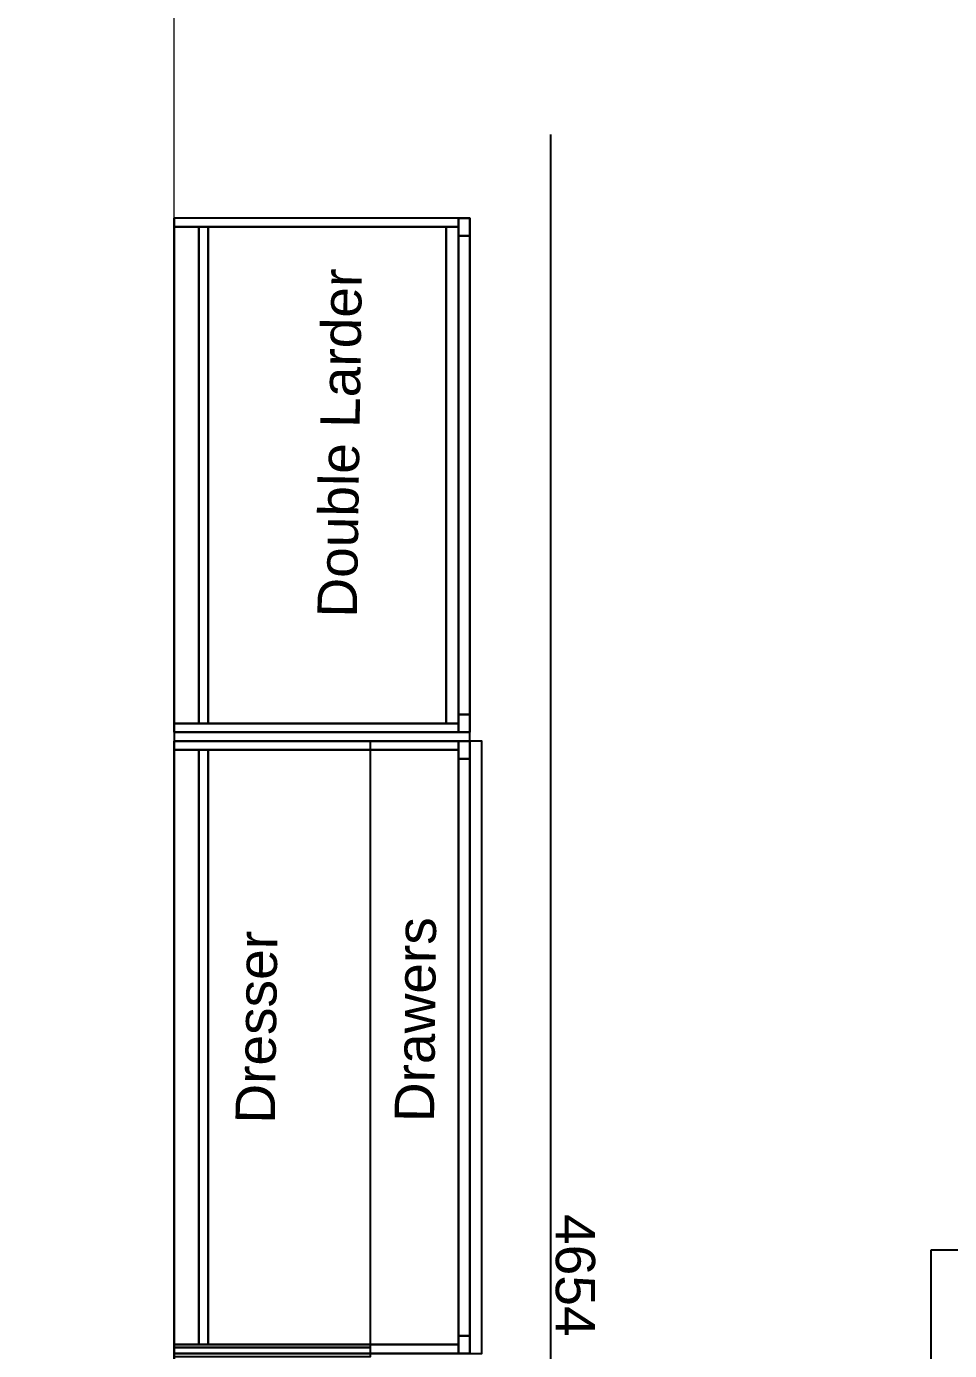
# Model space of a CAD drawing. Header units: millimetres. Extents: x -5841 to 140562, y 1006 to 102310.
# Drawn here: x 96782 to 98665, y 17539 to 20241 of the extents above; entities that cross this region are included whole.
import ezdxf

# ---------------------------------------------------------------- set-up
doc = ezdxf.new("R2010")
doc.units = ezdxf.units.MM
doc.header["$LTSCALE"] = 10
for name, color, linetype in [('PDF18_0', 7, 'Continuous'), ('PDF18_1-Dim-01', 7, 'Continuous'), ('PDF18_Text', 7, 'Continuous')]:
    doc.layers.add(name, color=color, linetype=linetype)
for name, color, linetype, true_color in [('PDF18_1-Base-01', 31, 'Continuous', 0xddc16e), ('PDF18_1-Cab-01', 251, 'Continuous', 0x545454), ('PDF18_1-Cab_2D-01', 251, 'Continuous', 0x545454), ('PDF18_1-Cab_Back-01', 31, 'Continuous', 0xddc16e), ('PDF18_1-Cab_Frame-01', 31, 'Continuous', 0xddc16e), ('PDF18_1-Cab_Front-01', 31, 'Continuous', 0xddc16e), ('PDF18_1-Cab_IComp-01', 31, 'Continuous', 0xddc16e), ('PDF18_1-Cab_Inside-01', 31, 'Continuous', 0xddc16e), ('PDF18_1-Cab_Outside-01', 31, 'Continuous', 0xddc16e)]:
    doc.layers.add(name, color=color, linetype=linetype, true_color=true_color)
doc.styles.add('PDF ArialMT', font='arial.ttf')

msp = doc.modelspace()

# ---------------------------------------------------------------- linework, layer by layer
at = {"layer": 'PDF18_0', "lineweight": 0}
msp.add_lwpolyline([(96770, 14937.8), (97083.2, 14937.8), (97083.2, 19505.4), (97083.2, 20461.1), (96770, 20461.1)], dxfattribs=at)
at = {"layer": 'PDF18_0', "lineweight": 25}
for points in [[(97083.2, 17532.7), (97710.8, 17532.7), (97710.8, 18782.6), (97083.2, 18782.6)], [(98627.3, 17743.3), (98627.3, 16353.8), (99567.1, 16353.8), (99567.1, 17743.3)]]:
    msp.add_lwpolyline(points, close=True, dxfattribs=at)
msp.add_lwpolyline([(97083.2, 18383.6), (97083.2, 15317.7)], dxfattribs=at)
at = {"layer": 'PDF18_1-Base-01', "lineweight": 25}
for points in [[(97637.8, 18818.6), (97637.8, 19832.4), (97152, 19832.4), (97152, 18818.6)], [(97663.2, 18818.6), (97663.2, 19832.4), (97152, 19832.4), (97152, 18818.6)], [(97637.8, 18818.6), (97637.8, 19832.4), (97152, 19832.4), (97152, 18818.6)], [(97637.8, 18818.6), (97637.8, 19832.4), (97152, 19832.4), (97152, 18818.6)], [(97637.8, 18818.6), (97637.8, 19832.4), (97152, 19832.4), (97152, 18818.6)]]:
    msp.add_lwpolyline(points, close=True, dxfattribs=at)
at = {"layer": 'PDF18_1-Cab-01', "lineweight": 25}
for points in [[(97686.5, 18800.6), (97686.5, 19850.4), (97083.2, 19850.4), (97083.2, 18800.6)], [(97686.5, 18800.6), (97686.5, 19850.4), (97083.2, 19850.4), (97083.2, 18800.6)], [(97686.5, 18782.6), (97686.5, 18800.6), (97083.2, 18800.6), (97083.2, 18782.6)], [(97686.5, 17532.7), (97686.5, 18782.6), (97083.2, 18782.6), (97083.2, 17532.7)], [(97483.3, 18764.6), (97483.3, 18782.6), (97083.2, 18782.6), (97083.2, 18764.6)], [(97483.3, 17544.4), (97483.3, 18764.6), (97083.2, 18764.6), (97083.2, 17544.4)], [(97483.3, 17544.4), (97483.3, 18764.6), (97083.2, 18764.6), (97083.2, 17544.4)], [(97483.3, 17526.4), (97483.3, 17544.4), (97083.2, 17544.4), (97083.2, 17526.4)]]:
    msp.add_lwpolyline(points, close=True, dxfattribs=at)
for points in [[(97083.2, 18383.6), (97083.2, 17484.1), (97083.2, 16848)], [(97083.2, 17495.7), (97083.2, 18365.6), (97083.2, 17495.7), (97083.2, 17477.7), (97083.2, 17459.7), (97083.2, 16929.5), (97083.2, 17459.7)]]:
    msp.add_lwpolyline(points, dxfattribs=at)
at = {"layer": 'PDF18_1-Cab_2D-01', "lineweight": 25}
for points in [[(97686.5, 19850.4), (97686.5, 18800.6), (97083.2, 18800.6), (97083.2, 19850.4), (97083.2, 18800.6), (97686.5, 18800.6)], [(97083.2, 18782.6), (97686.5, 18782.6), (97686.5, 18800.6), (97083.2, 18800.6)], [(97083.2, 17532.7), (97686.5, 17532.7), (97686.5, 18782.6), (97083.2, 18782.6)], [(97083.2, 18764.6), (97483.3, 18764.6), (97483.3, 18782.6), (97083.2, 18782.6)], [(97083.2, 17544.4), (97483.3, 17544.4), (97483.3, 18764.6), (97083.2, 18764.6)], [(97083.2, 17544.4), (97483.3, 17544.4), (97483.3, 18764.6), (97083.2, 18764.6)], [(97083.2, 17526.4), (97483.3, 17526.4), (97483.3, 17544.4), (97083.2, 17544.4)]]:
    msp.add_lwpolyline(points, close=True, dxfattribs=at)
for points in [[(97083.2, 18383.6), (97083.2, 17484.1), (97083.2, 16848)], [(97083.2, 17495.7), (97083.2, 18365.6), (97083.2, 17495.7), (97083.2, 17477.7), (97083.2, 17459.7), (97083.2, 16929.5), (97083.2, 17459.7)]]:
    msp.add_lwpolyline(points, dxfattribs=at)
at = {"layer": 'PDF18_1-Cab_Back-01', "lineweight": 25}
for points in [[(97133, 19832.4), (97152, 19832.4), (97152, 18818.6), (97133, 18818.6), (97133, 19832.4), (97133, 18818.6), (97152, 18818.6), (97133, 18818.6), (97152, 18818.6), (97152, 19832.4), (97133, 19832.4), (97152, 19832.4), (97133, 19832.4), (97152, 19832.4), (97152, 18818.6), (97133, 18818.6), (97133, 19832.4), (97133, 18818.6), (97152, 18818.6), (97152, 19832.4), (97133, 19832.4), (97133, 18818.6), (97152, 18818.6), (97133, 18818.6), (97133, 19832.4), (97133, 18818.6)], [(97133, 18764.6), (97152, 18764.6), (97152, 17550.7), (97133, 17550.7), (97133, 18764.6), (97133, 17550.7), (97152, 17550.7), (97133, 17550.7), (97152, 17550.7), (97152, 18764.6), (97133, 18764.6), (97152, 18764.6), (97133, 18764.6), (97152, 18764.6), (97152, 17550.7), (97133, 17550.7), (97133, 18764.6), (97133, 17550.7), (97152, 17550.7), (97152, 18764.6), (97133, 18764.6), (97133, 17550.7), (97152, 17550.7), (97133, 17550.7), (97133, 18764.6), (97133, 17550.7)]]:
    msp.add_lwpolyline(points, dxfattribs=at)
at = {"layer": 'PDF18_1-Cab_Frame-01', "lineweight": 25}
for points in [[(97686.5, 19850.4), (97663.2, 19850.4), (97686.5, 19850.4), (97663.2, 19850.4), (97663.2, 19814.4), (97686.5, 19814.4), (97663.2, 19814.4), (97686.5, 19814.4), (97663.2, 19814.4), (97663.2, 18836.6), (97686.5, 18836.6), (97663.2, 18836.6), (97686.5, 18836.6), (97663.2, 18836.6), (97663.2, 18800.6), (97686.5, 18800.6)], [(97663.2, 18800.6), (97663.2, 18836.6), (97663.2, 19814.4), (97663.2, 19850.4)], [(97686.5, 19850.4), (97663.2, 19850.4), (97686.5, 19850.4)], [(97663.2, 19814.4), (97663.2, 19850.4), (97663.2, 19814.4)], [(97686.5, 19814.4), (97686.5, 19850.4), (97686.5, 19814.4)], [(97686.5, 19814.4), (97686.5, 19850.4), (97686.5, 19814.4)], [(97686.5, 19814.4), (97663.2, 19814.4), (97686.5, 19814.4)], [(97663.2, 18836.6), (97663.2, 19814.4), (97663.2, 18836.6)], [(97686.5, 19814.4), (97663.2, 19814.4), (97686.5, 19814.4)], [(97663.2, 18836.6), (97663.2, 19814.4), (97663.2, 18836.6)], [(97686.5, 19814.4), (97663.2, 19814.4), (97686.5, 19814.4)], [(97663.2, 18836.6), (97663.2, 19814.4), (97663.2, 18836.6)], [(97686.5, 18836.6), (97686.5, 19814.4), (97686.5, 18836.6)], [(97686.5, 18836.6), (97663.2, 18836.6), (97686.5, 18836.6)], [(97663.2, 18800.6), (97663.2, 18836.6), (97663.2, 18800.6)], [(97686.5, 18800.6), (97686.5, 18836.6), (97686.5, 18800.6)], [(97686.5, 18800.6), (97686.5, 18836.6), (97686.5, 18800.6)], [(97663.2, 17532.7), (97663.2, 17568.7), (97663.2, 18746.6), (97663.2, 18782.6)], [(97686.5, 18782.6), (97663.2, 18782.6), (97686.5, 18782.6), (97663.2, 18782.6), (97663.2, 18746.6), (97686.5, 18746.6), (97663.2, 18746.6), (97686.5, 18746.6), (97663.2, 18746.6), (97663.2, 17568.7), (97686.5, 17568.7)], [(97686.5, 18782.6), (97663.2, 18782.6), (97686.5, 18782.6)], [(97663.2, 18746.6), (97663.2, 18782.6), (97663.2, 18746.6)], [(97686.5, 18746.6), (97686.5, 18782.6), (97686.5, 18746.6)], [(97686.5, 18746.6), (97686.5, 18782.6), (97686.5, 18746.6)], [(97686.5, 18746.6), (97663.2, 18746.6), (97686.5, 18746.6), (97663.2, 18746.6), (97663.2, 17568.7), (97686.5, 17568.7), (97663.2, 17568.7), (97663.2, 18746.6), (97686.5, 18746.6), (97663.2, 18746.6), (97686.5, 18746.6), (97663.2, 18746.6), (97686.5, 18746.6), (97663.2, 18746.6), (97663.2, 17568.7), (97686.5, 17568.7), (97663.2, 17568.7), (97686.5, 17568.7), (97663.2, 17568.7), (97663.2, 17532.7)], [(97663.2, 17568.7), (97663.2, 18746.6)], [(97686.5, 18746.6), (97663.2, 18746.6), (97686.5, 18746.6)], [(97663.2, 17568.7), (97663.2, 18746.6), (97663.2, 17568.7)], [(97686.5, 18746.6), (97663.2, 18746.6), (97686.5, 18746.6)], [(97663.2, 17568.7), (97663.2, 18746.6), (97663.2, 17568.7)], [(97686.5, 18746.6), (97663.2, 18746.6), (97686.5, 18746.6)], [(97663.2, 17568.7), (97663.2, 18746.6), (97663.2, 17568.7)], [(97686.5, 18746.6), (97663.2, 18746.6), (97686.5, 18746.6)], [(97663.2, 17568.7), (97663.2, 18746.6), (97663.2, 17568.7)], [(97686.5, 17568.7), (97686.5, 18746.6), (97686.5, 17568.7)], [(97686.5, 17568.7), (97663.2, 17568.7), (97686.5, 17568.7)], [(97663.2, 17532.7), (97663.2, 17568.7), (97663.2, 17532.7)], [(97686.5, 17532.7), (97686.5, 17568.7), (97686.5, 17532.7)], [(97686.5, 17532.7), (97686.5, 17568.7), (97686.5, 17532.7)]]:
    msp.add_lwpolyline(points, dxfattribs=at)
for points in [[(97686.5, 19814.4), (97663.2, 19814.4), (97663.2, 19850.4), (97686.5, 19850.4)], [(97686.5, 19814.4), (97663.2, 19814.4), (97663.2, 19850.4), (97686.5, 19850.4), (97686.5, 19814.4), (97686.5, 19850.4), (97663.2, 19850.4), (97663.2, 19814.4), (97686.5, 19814.4), (97663.2, 19814.4)], [(97686.5, 18836.6), (97663.2, 18836.6), (97663.2, 19814.4), (97686.5, 19814.4)], [(97686.5, 18836.6), (97686.5, 19814.4), (97686.5, 18836.6), (97663.2, 18836.6), (97663.2, 19814.4), (97686.5, 19814.4)], [(97686.5, 18836.6), (97663.2, 18836.6), (97663.2, 19814.4), (97686.5, 19814.4), (97663.2, 19814.4), (97686.5, 19814.4), (97663.2, 19814.4), (97686.5, 19814.4), (97663.2, 19814.4), (97663.2, 18836.6)], [(97663.2, 19814.4), (97663.2, 18836.6)], [(97686.5, 18836.6), (97686.5, 19814.4), (97686.5, 18836.6), (97663.2, 18836.6), (97663.2, 19814.4), (97686.5, 19814.4)], [(97686.5, 18836.6), (97686.5, 19814.4), (97686.5, 18836.6), (97663.2, 18836.6), (97663.2, 19814.4), (97686.5, 19814.4), (97686.5, 18836.6), (97686.5, 19814.4), (97663.2, 19814.4), (97663.2, 18836.6), (97686.5, 18836.6), (97663.2, 18836.6)], [(97686.5, 18836.6), (97686.5, 19814.4), (97686.5, 18836.6), (97663.2, 18836.6), (97663.2, 19814.4), (97686.5, 19814.4), (97686.5, 18836.6), (97686.5, 19814.4), (97663.2, 19814.4), (97663.2, 18836.6), (97686.5, 18836.6), (97663.2, 18836.6)], [(97686.5, 18836.6), (97686.5, 19814.4), (97686.5, 18836.6), (97663.2, 18836.6), (97663.2, 19814.4), (97686.5, 19814.4), (97686.5, 18836.6), (97686.5, 19814.4), (97663.2, 19814.4), (97663.2, 18836.6), (97686.5, 18836.6), (97663.2, 18836.6)], [(97686.5, 18800.6), (97663.2, 18800.6), (97663.2, 18836.6), (97686.5, 18836.6)], [(97686.5, 18800.6), (97663.2, 18800.6), (97663.2, 18836.6), (97686.5, 18836.6), (97686.5, 18800.6), (97686.5, 18836.6), (97663.2, 18836.6), (97663.2, 18800.6), (97686.5, 18800.6), (97663.2, 18800.6)], [(97686.5, 18746.6), (97663.2, 18746.6), (97663.2, 18782.6), (97686.5, 18782.6)], [(97686.5, 18746.6), (97663.2, 18746.6), (97663.2, 18782.6), (97686.5, 18782.6), (97686.5, 18746.6), (97686.5, 18782.6), (97663.2, 18782.6), (97663.2, 18746.6), (97686.5, 18746.6), (97663.2, 18746.6)], [(97686.5, 17568.7), (97663.2, 17568.7), (97663.2, 18746.6), (97686.5, 18746.6)], [(97686.5, 17568.7), (97686.5, 18746.6), (97686.5, 17568.7), (97663.2, 17568.7), (97663.2, 18746.6), (97686.5, 18746.6)], [(97663.2, 18746.6), (97663.2, 17568.7)], [(97686.5, 17568.7), (97686.5, 18746.6), (97686.5, 17568.7), (97663.2, 17568.7), (97663.2, 18746.6), (97686.5, 18746.6)], [(97686.5, 17568.7), (97686.5, 18746.6), (97686.5, 17568.7), (97663.2, 17568.7), (97663.2, 18746.6), (97686.5, 18746.6)], [(97686.5, 17568.7), (97686.5, 18746.6), (97686.5, 17568.7), (97663.2, 17568.7), (97663.2, 18746.6), (97686.5, 18746.6), (97686.5, 17568.7), (97686.5, 18746.6), (97663.2, 18746.6), (97663.2, 17568.7), (97686.5, 17568.7), (97663.2, 17568.7)], [(97686.5, 17568.7), (97686.5, 18746.6), (97686.5, 17568.7), (97663.2, 17568.7), (97663.2, 18746.6), (97686.5, 18746.6), (97686.5, 17568.7), (97686.5, 18746.6), (97663.2, 18746.6), (97663.2, 17568.7), (97686.5, 17568.7), (97663.2, 17568.7)], [(97686.5, 17568.7), (97686.5, 18746.6), (97686.5, 17568.7), (97663.2, 17568.7), (97663.2, 18746.6), (97686.5, 18746.6), (97686.5, 17568.7), (97686.5, 18746.6), (97663.2, 18746.6), (97663.2, 17568.7), (97686.5, 17568.7), (97663.2, 17568.7)], [(97686.5, 17568.7), (97686.5, 18746.6), (97686.5, 17568.7), (97663.2, 17568.7), (97663.2, 18746.6), (97686.5, 18746.6), (97686.5, 17568.7), (97686.5, 18746.6), (97663.2, 18746.6), (97663.2, 17568.7), (97686.5, 17568.7), (97663.2, 17568.7)], [(97686.5, 17532.7), (97663.2, 17532.7), (97663.2, 17568.7), (97686.5, 17568.7)], [(97686.5, 17532.7), (97663.2, 17532.7), (97663.2, 17568.7), (97686.5, 17568.7), (97686.5, 17532.7), (97686.5, 17568.7), (97663.2, 17568.7), (97663.2, 17532.7), (97686.5, 17532.7), (97663.2, 17532.7)]]:
    msp.add_lwpolyline(points, close=True, dxfattribs=at)
at = {"layer": 'PDF18_1-Cab_Front-01', "lineweight": 25}
for points in [[(97663.2, 18818.6), (97663.2, 19832.4), (97663.2, 18818.6), (97663.2, 19832.4)], [(97663.2, 18818.6), (97663.2, 19832.4), (97663.2, 18818.6), (97663.2, 19832.4)], [(97663.2, 18800.6), (97663.2, 18818.6), (97663.2, 18800.6), (97663.2, 18818.6)], [(97663.2, 17550.7), (97663.2, 18764.6), (97663.2, 17550.7), (97663.2, 18764.6)], [(97663.2, 17550.7), (97663.2, 18764.6), (97663.2, 17550.7), (97663.2, 18764.6)], [(97663.2, 17532.7), (97663.2, 17550.7), (97663.2, 17532.7), (97663.2, 17550.7)]]:
    msp.add_lwpolyline(points, close=True, dxfattribs=at)
msp.add_lwpolyline([(97663.2, 18782.6), (97663.2, 18764.6), (97663.2, 18782.6), (97663.2, 18764.6)], dxfattribs=at)
at = {"layer": 'PDF18_1-Cab_IComp-01', "lineweight": 25}
for points in [[(97152, 19832.4), (97637.8, 19832.4), (97637.8, 18818.6), (97152, 18818.6)], [(97152, 18818.6), (97637.8, 18818.6), (97637.8, 19832.4), (97152, 19832.4), (97152, 18818.6), (97637.8, 18818.6)], [(97152, 19832.4), (97152, 18818.6), (97152, 19832.4), (97637.8, 19832.4), (97637.8, 18818.6), (97152, 18818.6)], [(97152, 18818.6), (97637.8, 18818.6), (97637.8, 19832.4), (97152, 19832.4), (97152, 18818.6), (97637.8, 18818.6)], [(97152, 19832.4), (97637.8, 19832.4), (97637.8, 18818.6), (97152, 18818.6)], [(97152, 18818.6), (97637.8, 18818.6), (97637.8, 19832.4), (97152, 19832.4), (97152, 18818.6), (97637.8, 18818.6)], [(97152, 19832.4), (97152, 18818.6), (97152, 19832.4), (97637.8, 19832.4), (97637.8, 18818.6), (97152, 18818.6)], [(97152, 18818.6), (97637.8, 18818.6), (97637.8, 19832.4), (97152, 19832.4), (97152, 18818.6), (97637.8, 18818.6)], [(97152, 19832.4), (97637.8, 19832.4), (97637.8, 18818.6), (97152, 18818.6)], [(97152, 18818.6), (97637.8, 18818.6), (97637.8, 19832.4), (97152, 19832.4), (97152, 18818.6), (97637.8, 18818.6)], [(97152, 19832.4), (97152, 18818.6), (97152, 19832.4), (97637.8, 19832.4), (97637.8, 18818.6), (97152, 18818.6)], [(97152, 18818.6), (97637.8, 18818.6), (97637.8, 19832.4), (97152, 19832.4), (97152, 18818.6), (97637.8, 18818.6)], [(97152, 19832.4), (97637.8, 19832.4), (97637.8, 18818.6), (97152, 18818.6)], [(97152, 18818.6), (97637.8, 18818.6), (97637.8, 19832.4), (97152, 19832.4), (97152, 18818.6), (97637.8, 18818.6)], [(97152, 19832.4), (97152, 18818.6), (97152, 19832.4), (97637.8, 19832.4), (97637.8, 18818.6), (97152, 18818.6)], [(97152, 18818.6), (97637.8, 18818.6), (97637.8, 19832.4), (97152, 19832.4), (97152, 18818.6), (97637.8, 18818.6)]]:
    msp.add_lwpolyline(points, close=True, dxfattribs=at)
for points in [[(97637.8, 19832.4), (97152, 19832.4), (97637.8, 19832.4)], [(97637.8, 19832.4), (97152, 19832.4), (97637.8, 19832.4)], [(97152, 19832.4), (97152, 18818.6), (97152, 19832.4)], [(97637.8, 19832.4), (97152, 19832.4), (97637.8, 19832.4)], [(97637.8, 19832.4), (97152, 19832.4), (97637.8, 19832.4)], [(97152, 19832.4), (97152, 18818.6), (97152, 19832.4)], [(97637.8, 19832.4), (97152, 19832.4), (97637.8, 19832.4)], [(97637.8, 19832.4), (97152, 19832.4), (97637.8, 19832.4)], [(97152, 19832.4), (97152, 18818.6), (97152, 19832.4)], [(97637.8, 19832.4), (97152, 19832.4), (97637.8, 19832.4)], [(97637.8, 19832.4), (97152, 19832.4), (97637.8, 19832.4)], [(97152, 19832.4), (97152, 18818.6), (97152, 19832.4)], [(97637.8, 18818.6), (97637.8, 19832.4), (97637.8, 18818.6)], [(97637.8, 18818.6), (97637.8, 19832.4), (97637.8, 18818.6)], [(97637.8, 18818.6), (97637.8, 19832.4), (97637.8, 18818.6)], [(97637.8, 18818.6), (97637.8, 19832.4), (97637.8, 18818.6)], [(97637.8, 18818.6), (97637.8, 19832.4), (97637.8, 18818.6)], [(97637.8, 18818.6), (97637.8, 19832.4), (97637.8, 18818.6)], [(97637.8, 18818.6), (97637.8, 19832.4), (97637.8, 18818.6)], [(97637.8, 18818.6), (97637.8, 19832.4), (97637.8, 18818.6)]]:
    msp.add_lwpolyline(points, dxfattribs=at)
at = {"layer": 'PDF18_1-Cab_Inside-01', "lineweight": 25}
for points in [[(97083.2, 19832.4), (97663.2, 19832.4), (97663.2, 18818.6), (97083.2, 18818.6), (97083.2, 19832.4), (97663.2, 19832.4), (97663.2, 18818.6), (97083.2, 18818.6)], [(97083.2, 18818.6), (97663.2, 18818.6), (97663.2, 19832.4), (97083.2, 19832.4), (97083.2, 18818.6), (97663.2, 18818.6), (97663.2, 19832.4), (97083.2, 19832.4)], [(97152, 19832.4), (97663.2, 19832.4), (97663.2, 18818.6), (97152, 18818.6)], [(97152, 18818.6), (97663.2, 18818.6), (97663.2, 19832.4), (97152, 19832.4), (97152, 18818.6), (97663.2, 18818.6)], [(97152, 19832.4), (97152, 18818.6), (97152, 19832.4), (97663.2, 19832.4), (97663.2, 18818.6), (97152, 18818.6)], [(97152, 18818.6), (97663.2, 18818.6), (97663.2, 19832.4), (97152, 19832.4), (97152, 18818.6), (97663.2, 18818.6)], [(97083.2, 18764.6), (97663.2, 18764.6), (97663.2, 17550.7), (97083.2, 17550.7), (97083.2, 18764.6), (97663.2, 18764.6), (97663.2, 17550.7), (97083.2, 17550.7)], [(97083.2, 17550.7), (97663.2, 17550.7), (97663.2, 18764.6), (97083.2, 18764.6), (97083.2, 17550.7), (97663.2, 17550.7), (97663.2, 18764.6), (97083.2, 18764.6)]]:
    msp.add_lwpolyline(points, close=True, dxfattribs=at)
for points in [[(97663.2, 19832.4), (97152, 19832.4), (97663.2, 19832.4)], [(97663.2, 19832.4), (97152, 19832.4), (97663.2, 19832.4)], [(97152, 19832.4), (97152, 18818.6), (97152, 19832.4)], [(97663.2, 18818.6), (97663.2, 19832.4), (97663.2, 18818.6)], [(97663.2, 18818.6), (97663.2, 19832.4), (97663.2, 18818.6)]]:
    msp.add_lwpolyline(points, dxfattribs=at)
at = {"layer": 'PDF18_1-Cab_Outside-01', "lineweight": 25}
for points in [[(97083.2, 18818.6), (97663.2, 18818.6), (97663.2, 19832.4), (97083.2, 19832.4), (97083.2, 18818.6), (97663.2, 18818.6)], [(97083.2, 18818.6), (97663.2, 18818.6), (97663.2, 19832.4), (97083.2, 19832.4), (97083.2, 18818.6), (97663.2, 18818.6)], [(97083.2, 19832.4), (97663.2, 19832.4), (97663.2, 18818.6), (97083.2, 18818.6)], [(97083.2, 19832.4), (97083.2, 18818.6), (97083.2, 19832.4), (97663.2, 19832.4), (97663.2, 18818.6), (97083.2, 18818.6)], [(97083.2, 18800.6), (97083.2, 18818.6), (97663.2, 18818.6), (97663.2, 18800.6)], [(97083.2, 18782.6), (97663.2, 18782.6), (97663.2, 18764.6), (97083.2, 18764.6)], [(97083.2, 17550.7), (97663.2, 17550.7), (97663.2, 18764.6), (97083.2, 18764.6), (97083.2, 17550.7), (97663.2, 17550.7)], [(97083.2, 17550.7), (97663.2, 17550.7), (97663.2, 18764.6), (97083.2, 18764.6), (97083.2, 17550.7), (97663.2, 17550.7)], [(97083.2, 18764.6), (97663.2, 18764.6), (97663.2, 17550.7), (97083.2, 17550.7)], [(97083.2, 18764.6), (97083.2, 17550.7), (97083.2, 18764.6), (97663.2, 18764.6), (97663.2, 17550.7), (97083.2, 17550.7)], [(97083.2, 17532.7), (97083.2, 17550.7), (97663.2, 17550.7), (97663.2, 17532.7)]]:
    msp.add_lwpolyline(points, close=True, dxfattribs=at)
for points in [[(97663.2, 19832.4), (97083.2, 19832.4), (97663.2, 19832.4)], [(97083.2, 19832.4), (97083.2, 18818.6), (97083.2, 19832.4)], [(97663.2, 19832.4), (97083.2, 19832.4), (97663.2, 19832.4)], [(97083.2, 19832.4), (97083.2, 18818.6), (97083.2, 19832.4)], [(97663.2, 19832.4), (97083.2, 19832.4), (97663.2, 19832.4)], [(97663.2, 19832.4), (97083.2, 19832.4), (97663.2, 19832.4)], [(97083.2, 19832.4), (97083.2, 18818.6), (97083.2, 19832.4)], [(97663.2, 18800.6), (97663.2, 18818.6), (97083.2, 18818.6), (97083.2, 18800.6), (97663.2, 18800.6), (97083.2, 18800.6), (97083.2, 18818.6), (97663.2, 18818.6), (97663.2, 18800.6), (97083.2, 18800.6), (97663.2, 18800.6), (97663.2, 18818.6), (97083.2, 18818.6), (97083.2, 18800.6), (97083.2, 18818.6), (97083.2, 18800.6), (97663.2, 18800.6), (97083.2, 18800.6)], [(97083.2, 18818.6), (97663.2, 18818.6), (97083.2, 18818.6)], [(97083.2, 18818.6), (97663.2, 18818.6), (97083.2, 18818.6)], [(97083.2, 18764.6), (97663.2, 18764.6), (97663.2, 18782.6), (97663.2, 18764.6), (97083.2, 18764.6), (97083.2, 18782.6), (97083.2, 18764.6), (97663.2, 18764.6), (97663.2, 18782.6), (97083.2, 18782.6), (97083.2, 18764.6), (97083.2, 18782.6), (97663.2, 18782.6), (97083.2, 18782.6), (97663.2, 18782.6), (97083.2, 18782.6), (97083.2, 18764.6), (97083.2, 18782.6)], [(97663.2, 18764.6), (97083.2, 18764.6), (97663.2, 18764.6)], [(97083.2, 18764.6), (97083.2, 17550.7), (97083.2, 18764.6)], [(97663.2, 18764.6), (97083.2, 18764.6), (97663.2, 18764.6)], [(97083.2, 18764.6), (97083.2, 17550.7), (97083.2, 18764.6)], [(97663.2, 18764.6), (97083.2, 18764.6), (97663.2, 18764.6)], [(97663.2, 18764.6), (97083.2, 18764.6), (97663.2, 18764.6)], [(97083.2, 18764.6), (97083.2, 17550.7), (97083.2, 18764.6)], [(97083.2, 17532.7), (97083.2, 17550.7), (97083.2, 17532.7), (97083.2, 17550.7), (97663.2, 17550.7), (97663.2, 17532.7)], [(97663.2, 17532.7), (97663.2, 17550.7), (97083.2, 17550.7), (97083.2, 17532.7)], [(97083.2, 17532.7), (97083.2, 17550.7), (97663.2, 17550.7), (97663.2, 17532.7)], [(97083.2, 17550.7), (97663.2, 17550.7), (97083.2, 17550.7)], [(97083.2, 17550.7), (97663.2, 17550.7), (97083.2, 17550.7)]]:
    msp.add_lwpolyline(points, dxfattribs=at)
at = {"layer": 'PDF18_1-Dim-01', "lineweight": 25}
msp.add_lwpolyline([(97851.6, 15366.4), (97851.6, 20020.8)], dxfattribs=at)

# ---------------------------------------------------------------- texts
at = {"layer": 'PDF18_Text', "attachment_point": 4, "style": 'PDF ArialMT'}
for s, insert, char_height, rotation in [('Double Larder', (97415.9, 19034.8), 80.467, 89.1484), ('Drawers', (97573.6, 18004.8), 80.47, 89.4181), ('Dresser', (97248.7, 18001.8), 80.47, 89.2254), ('4654', (97901.2, 17817.1), 80.47, 270)]:
    msp.add_mtext(s, dxfattribs=dict(at, insert=insert, char_height=char_height, rotation=rotation))

doc.saveas('drawing.dxf')
